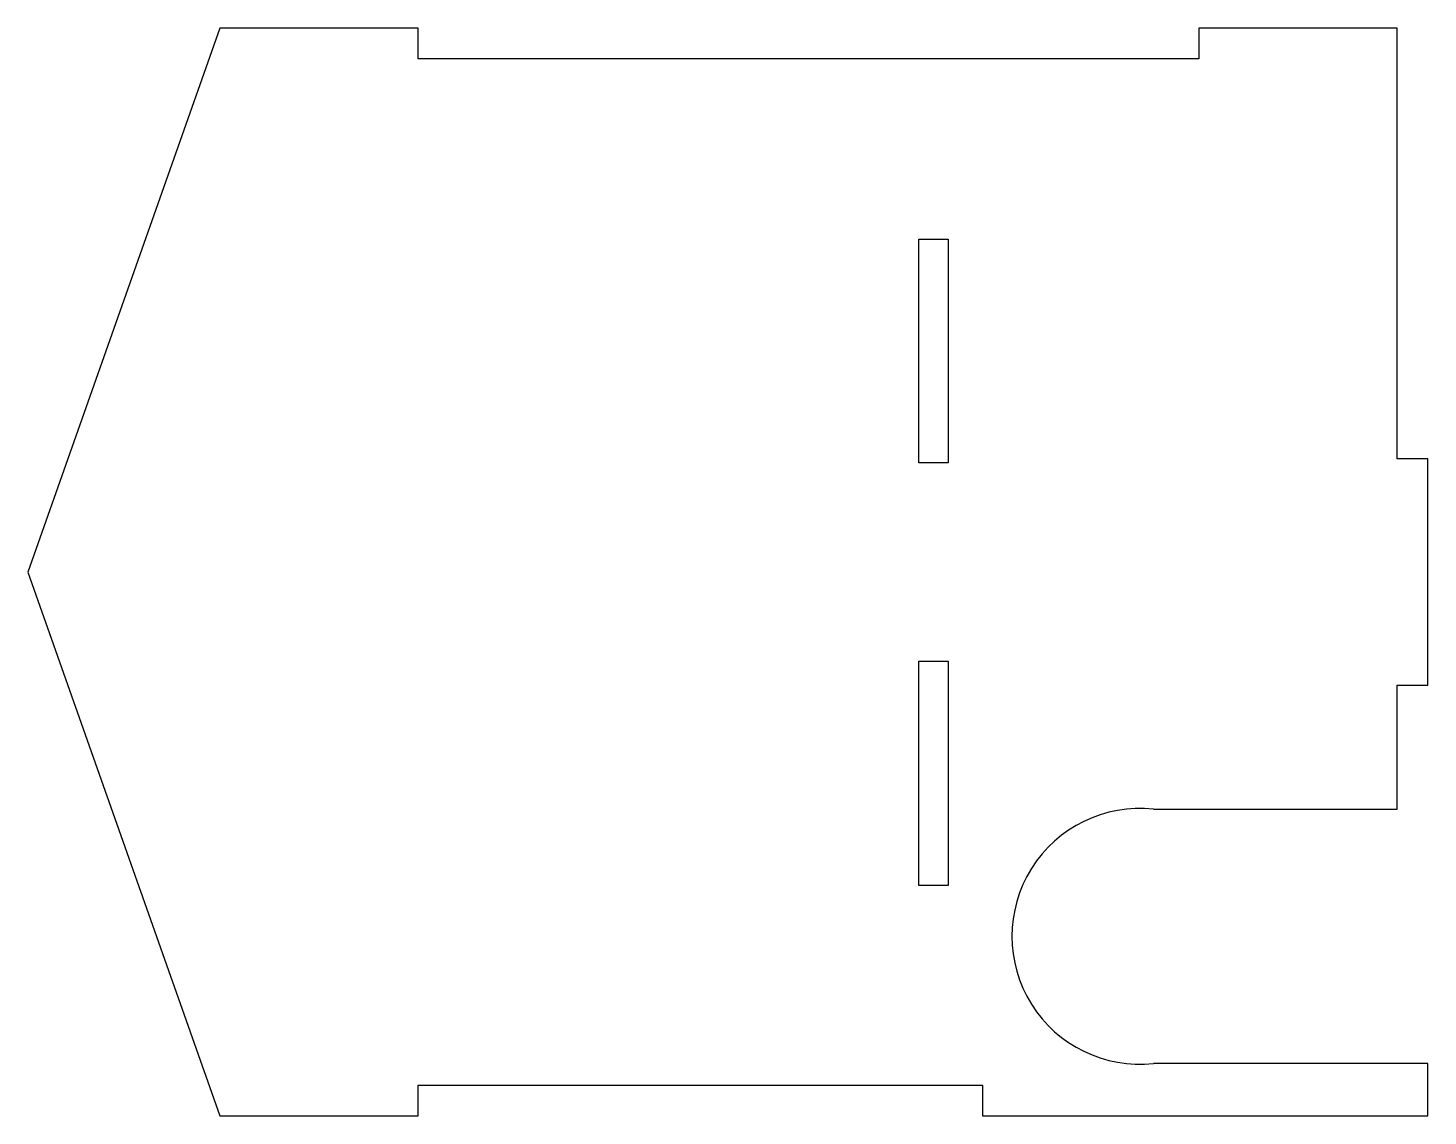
# Model space of a CAD drawing. Header units: millimetres. Extents: x -24.9 to 24.9, y -19.3 to 19.3.
import ezdxf

# ---------------------------------------------------------------- set-up
doc = ezdxf.new("R2010")
doc.units = ezdxf.units.MM
doc.layers.add('CUTOUTS', color=1, linetype='CONTINUOUS')
doc.layers.add('PERIMETER', color=5, linetype='CONTINUOUS')

msp = doc.modelspace()

# ---------------------------------------------------------------- linework, layer by layer
at = {"layer": 'CUTOUTS'}
for p, q in [((6.784, 11.834), (7.834, 11.834)), ((6.784, 3.884), (6.784, 11.834)), ((7.834, 11.834), (7.834, 3.884)), ((7.834, 3.884), (6.784, 3.884)), ((6.784, -11.145), (6.784, -3.166)), ((6.784, -3.166), (7.834, -3.166)), ((7.834, -3.166), (7.834, -11.145)), ((7.834, -11.145), (6.784, -11.145))]:
    msp.add_line(p, q, dxfattribs=at)
at = {"layer": 'PERIMETER'}
for p, q in [((-18.068, 19.343), (-24.895, 0)), ((-11.025, 19.343), (-18.068, 19.343)), ((-11.025, 18.243), (-11.025, 19.343)), ((23.793, 19.343), (16.743, 19.343)), ((16.743, 19.343), (16.743, 18.243)), ((23.793, 4.025), (23.793, 19.343)), ((16.743, 18.243), (-11.025, 18.243)), ((24.893, 4.025), (23.793, 4.025)), ((24.893, -4.025), (24.893, 4.025)), ((-24.895, 0), (-18.068, -19.343)), ((23.793, -8.434), (23.793, -4.025)), ((23.793, -4.025), (24.893, -4.025)), ((15.13, -8.434), (23.793, -8.434)), ((24.893, -17.475), (15.13, -17.475)), ((24.893, -19.343), (24.893, -17.475)), ((-11.025, -19.343), (-11.025, -18.243)), ((-11.025, -18.243), (9.049, -18.243)), ((9.049, -18.243), (9.049, -19.343)), ((-18.068, -19.343), (-11.025, -19.343)), ((9.049, -19.343), (24.893, -19.343))]:
    msp.add_line(p, q, dxfattribs=at)
msp.add_arc((14.645, -12.955), 4.546, 83.8735, 276.1265, dxfattribs=at)

doc.saveas('drawing.dxf')
